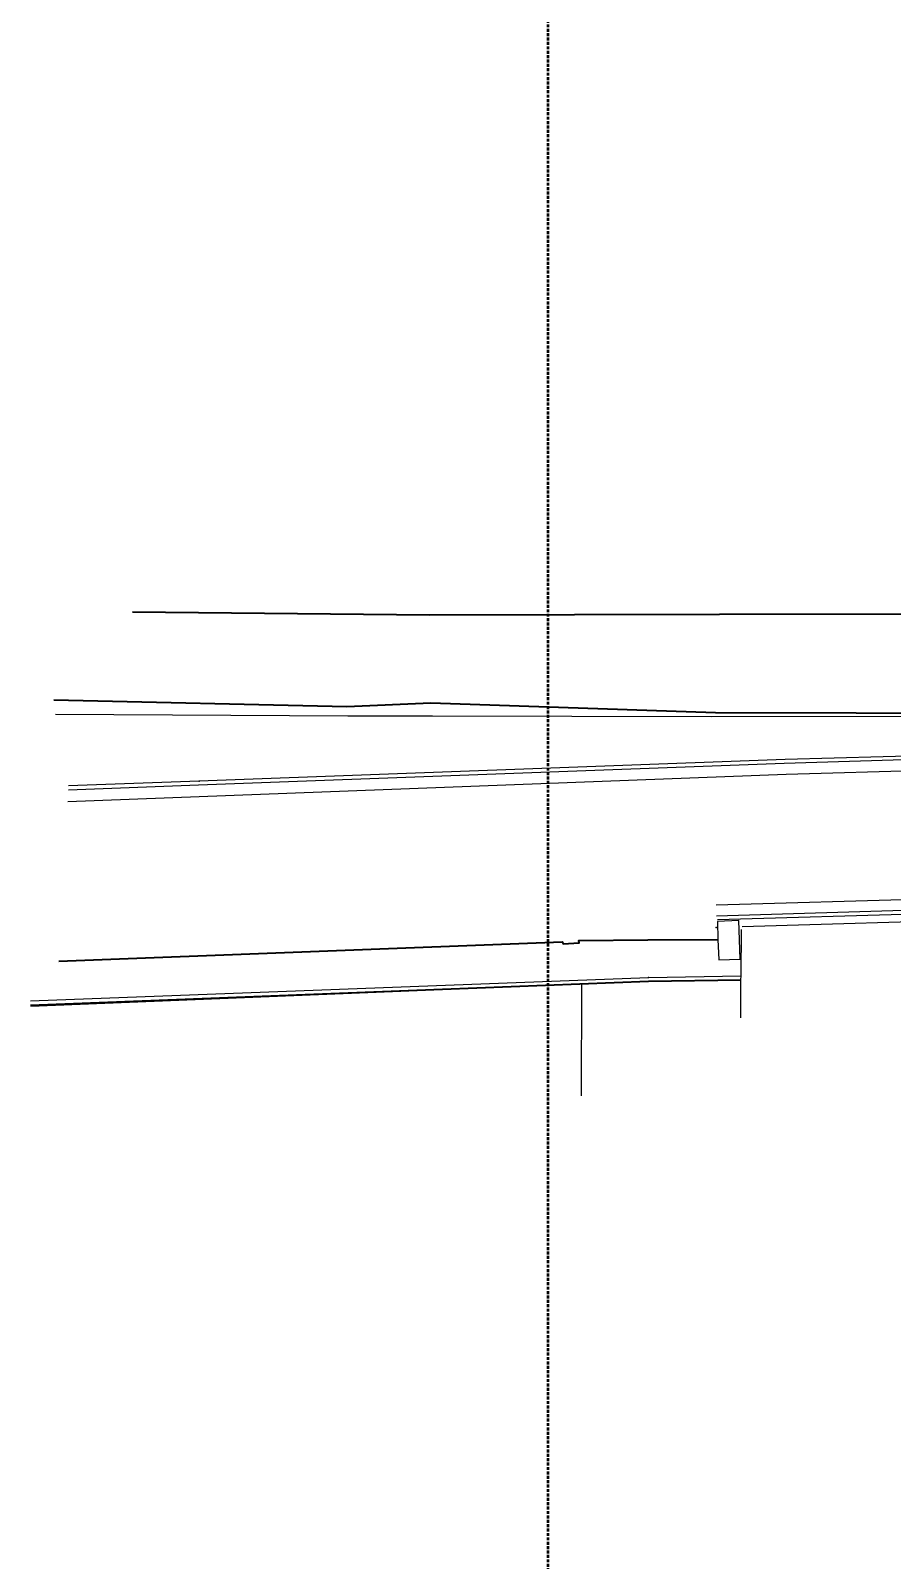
# Model space of a CAD drawing. Extents: x 6426839 to 6430001, y 1887965 to 1888845.
# Drawn here: x 6426839 to 6426986, y 1888284.9 to 1888545.7 of the extents above; entities that cross this region are included whole.
import ezdxf
from ezdxf.lldxf.tags import DXFTag

# ---------------------------------------------------------------- set-up
doc = ezdxf.new("R2010")
doc.units = 21
doc.header["$MEASUREMENT"] = 0
doc.linetypes.add('DASHED', pattern=[0.75, 0.5, -0.25])
for name, color, linetype, lineweight in [('V-ANNO-BRNG-LINE-', 253, 'DASHED', 50), ('VF-FENC-LINE-', 253, 'FENCE', 25), ('VF-PVMT-EDGE-LINE-', 253, 'EDGEOFPAVEMENT', 35), ('VF-TOPO-CONC-EDGE-LINE-', 253, 'Continuous', 25), ('VF-TOPO-CONC-GTFL-LINE-', 253, 'Continuous', 25), ('VF-TOPO-CONC-LIPG-LINE-', 253, 'Continuous', 25), ('VF-TOPO-CONC-TBCB-LINE-', 253, 'Continuous', 25), ('VF-TOPO-CONC-TBWK-LINE-', 253, 'Continuous', 35)]:
    doc.layers.add(name, color=color, linetype=linetype, lineweight=lineweight)
doc.styles.get("Standard").update_dxf_attribs({"font": 'arial.ttf'})
tags = doc.linetypes.add('EDGEOFPAVEMENT', pattern='A,1,-0.03,["EP",Standard,S=0.08,R=0,X=0,Y=-0.04],-0.16,1', length=2.19).pattern_tags.tags
tags[6] = DXFTag(74, 10)
tags = doc.linetypes.add('FENCE', pattern='A,0.5,-0.03,["X",Standard,S=0.08,R=0,X=0,Y=-0.04],-0.08,0.5', length=1.11).pattern_tags.tags
tags[6] = DXFTag(74, 10)

msp = doc.modelspace()

# ---------------------------------------------------------------- linework, layer by layer
at = {"layer": 'V-ANNO-BRNG-LINE-'}
msp.add_lwpolyline([(6426927.23, 1888845.31), (6426927.23, 1887965.31), (6427607.23, 1887965.31), (6427607.23, 1888845.31), (6426927.23, 1888845.31)], dxfattribs=at)
at = {"layer": 'VF-FENC-LINE-'}
for points in [[(6426843.27, 1888429.17), (6426893.09, 1888428.92), (6426907.55, 1888428.9), (6426955.04, 1888428.78), (6427011.26, 1888428.82), (6427056.02, 1888428.6)], [(6427108.93, 1888395.94), (6427108.82, 1888393.92), (6427101.29, 1888393.89), (6427101.25, 1888395.95), (6427007.85, 1888394.28), (6427007.76, 1888392.18), (6427002.58, 1888392.3), (6427002.67, 1888394.17), (6426960.33, 1888392.92)], [(6426960.12, 1888377.39), (6426960.13, 1888383.91), (6426960.17, 1888384.55), (6426960.2, 1888392.47)], [(6426839.07, 1888379.38), (6426932.97, 1888383.2), (6426932.9, 1888364.1)]]:
    msp.add_lwpolyline(points, dxfattribs=at)
msp.add_point((6426955.91, 1888392.83), dxfattribs=at)
at = {"layer": 'VF-PVMT-EDGE-LINE-'}
for points in [[(6426856.36, 1888446.62), (6426907.03, 1888446.14), (6426956.5, 1888446.21), (6427002.27, 1888446.29), (6427024.57, 1888446.3)], [(6426842.98, 1888431.62), (6426892.96, 1888430.48), (6426907.25, 1888431.09), (6426955.78, 1888429.48), (6427003.74, 1888429.33), (6427055.99, 1888429.12), (6427215.05, 1888428.91)], [(6426839.01, 1888379.58), (6426944.35, 1888383.66), (6426960.13, 1888383.91)]]:
    msp.add_lwpolyline(points, dxfattribs=at)
at = {"layer": 'VF-TOPO-CONC-EDGE-LINE-'}
msp.add_lwpolyline([(6426956.19, 1888390.75), (6426956.35, 1888387.3), (6426960, 1888387.41), (6426959.76, 1888394.01), (6426956.14, 1888393.83), (6426956.19, 1888390.75)], close=True, dxfattribs=at)
msp.add_point((6426944.37, 1888384.29), dxfattribs=at)
at = {"layer": 'VF-TOPO-CONC-GTFL-LINE-'}
for p, q in [((6426992.63, 1888421.57), (6426967.52, 1888420.77)), ((6427002.71, 1888396.14), (6426955.95, 1888394.75))]:
    msp.add_line(p, q, dxfattribs=at)
msp.add_lwpolyline([(6426967.52, 1888420.77), (6426867.66, 1888417.06), (6426845.45, 1888416.24)], dxfattribs=at)
at = {"layer": 'VF-TOPO-CONC-LIPG-LINE-'}
for p, q in [((6426992.77, 1888419.64), (6426967.85, 1888418.91)), ((6427007.32, 1888398.05), (6426955.91, 1888396.62))]:
    msp.add_line(p, q, dxfattribs=at)
msp.add_lwpolyline([(6426967.85, 1888418.91), (6426867.78, 1888415.1), (6426845.34, 1888414.25)], dxfattribs=at)
at = {"layer": 'VF-TOPO-CONC-TBCB-LINE-'}
msp.add_line((6427002.84, 1888395.44), (6426956.11, 1888394.09), dxfattribs=at)
for points in [[(6426992.72, 1888422.15), (6426967.68, 1888421.43), (6426867.74, 1888417.76), (6426845.49, 1888416.94)], [(6426839.01, 1888380.3), (6426944.37, 1888384.29), (6426960.17, 1888384.55)]]:
    msp.add_lwpolyline(points, dxfattribs=at)
msp.add_point((6426867.74, 1888417.76), dxfattribs=at)
at = {"layer": 'VF-TOPO-CONC-TBWK-LINE-'}
msp.add_lwpolyline([(6426843.82, 1888387.06), (6426929.63, 1888390.39), (6426929.8, 1888390.03), (6426932.56, 1888390.17), (6426932.51, 1888390.61), (6426944.25, 1888390.72), (6426956.19, 1888390.75)], dxfattribs=at)

doc.saveas('drawing.dxf')
